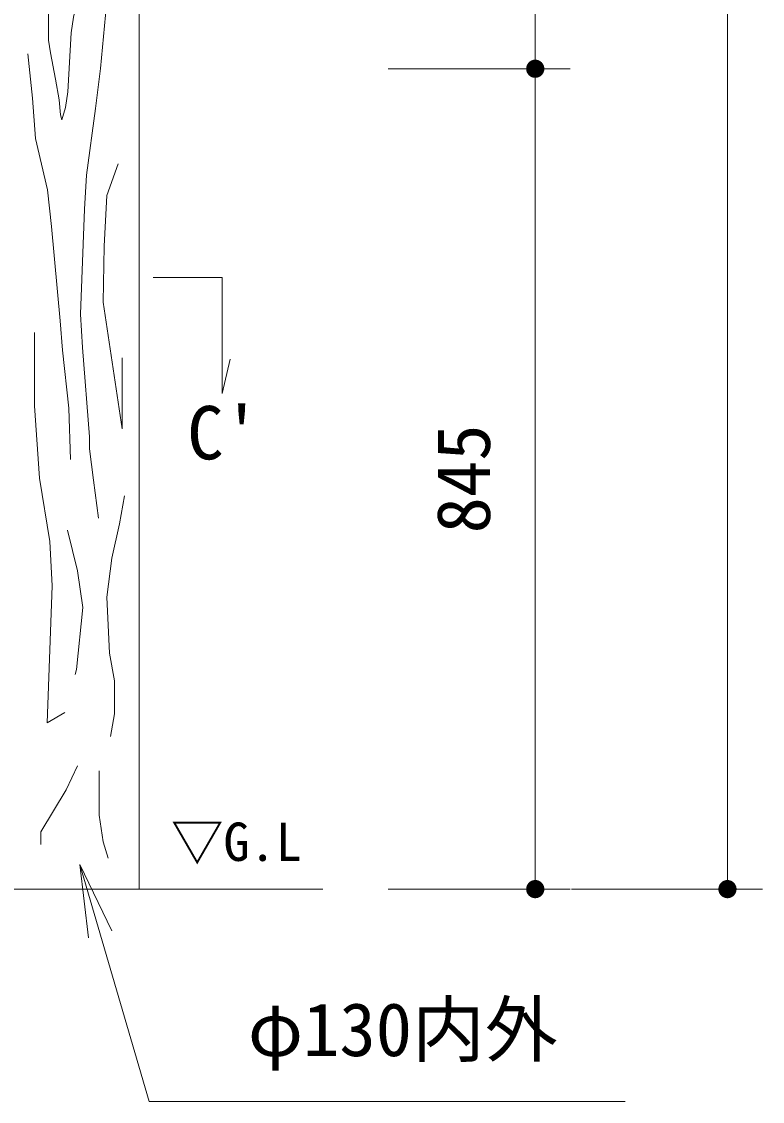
# Model space of a CAD drawing. Units: millimetres at full size, sheet at 1:30; details may follow other scales. Extents: x 0 to 12600, y 0 to 8910.
# Drawn here: x 8996 to 9759, y 4831 to 5943 of the extents above; entities that cross this region are included whole.
import ezdxf
from ezdxf.enums import TextEntityAlignment as Align

# ---------------------------------------------------------------- set-up
doc = ezdxf.new("R2010")
doc.units = ezdxf.units.MM
doc.header["$LTSCALE"] = 30
for name, color, linetype, lineweight in [('D-STR', 1, 'Continuous', 13), ('D-STR-DIM', 7, 'Continuous', 13), ('D-STR-HTXT', 7, 'Continuous', 13), ('D-STR-TXT', 7, 'Continuous', 13)]:
    doc.layers.add(name, color=color, linetype=linetype, lineweight=lineweight)
doc.styles.add('ＭＳ ゴシック', font='')
doc.styles.get('ＭＳ ゴシック').set_extended_font_data('MS Gothic')

# ---------------------------------------------------------------- blocks, each defined once
blk = doc.blocks.new('filled_dot')
at = {"color": 0, "linetype": 'Continuous', "lineweight": -2, "const_width": 1.25}
blk.add_lwpolyline([(-0.625, 0, 1), (0.625, 0, 1)], format="xyb", close=True, dxfattribs=at)
blk = doc.blocks.new('open_arrow')
at = {"color": 0, "linetype": 'Continuous', "lineweight": -2}
blk.add_lwpolyline([(7.5, 1.25), (0, 0), (7.5, -1.25)], dxfattribs=at)

msp = doc.modelspace()

# ---------------------------------------------------------------- linework, layer by layer
at = {"layer": 'D-STR'}
for p, q in [((9116.81, 7014.82), (9116.81, 5049.82)), ((7217.81, 5049.82), (9305.81, 5049.82))]:
    msp.add_line(p, q, dxfattribs=at)
for points in [[(9002.8, 6163.96), (9001.33, 6131.73), (9010.86, 6078.98), (9015.25, 6037.96), (9022.58, 5986.68), (9023.31, 5976.42), (9023.31, 5924.41), (9025.51, 5911.22), (9030.64, 5884.11), (9034.3, 5862.87), (9035.77, 5847.49), (9037.23, 5842.36), (9040.9, 5854.81), (9043.1, 5870.93), (9046.76, 5931.73), (9048.96, 5947.85), (9063.61, 6011.58)], [(9092.52, 6048.5), (9084.24, 6011.2), (9082.16, 5950.08), (9076.98, 5895.18), (9071.8, 5853.74), (9062.48, 5785.37), (9060.41, 5750.15), (9056.26, 5642.03), (9058.33, 5607.85), (9065.58, 5515.65), (9065.58, 5503.22), (9069.73, 5471.11), (9074.91, 5431.74)], [(9001.89, 5910.3), (9006.79, 5864.62), (9010.05, 5823.01), (9022.29, 5769.99), (9026.37, 5732.46), (9035.31, 5635.12), (9037.76, 5604.93), (9044.29, 5545.38), (9045.92, 5492.36)], [(9095.14, 5796.74), (9083.39, 5764.12), (9080.78, 5711.91), (9079.47, 5654.49), (9099.05, 5523.99), (9099.05, 5569.66), (9099.05, 5597.07)], [(9008.99, 5623.17), (9008.99, 5547.48), (9014.21, 5473.09), (9024.65, 5407.83), (9027.26, 5362.16), (9022.04, 5221.21), (9040.31, 5231.65)], [(9101.66, 5454.82), (9096.44, 5426.11), (9088.61, 5390.87), (9083.39, 5350.41), (9084.69, 5321.7), (9086, 5292.99), (9091.22, 5264.28), (9091.22, 5230.35), (9087.31, 5206.86)], [(9042.93, 5419.58), (9053.37, 5377.82), (9058.59, 5339.97), (9052.06, 5276.02), (9050.76, 5270.8)], [(9015.51, 5095.92), (9015.51, 5108.98), (9041.62, 5152.04), (9053.37, 5176.84)], [(9075.56, 5171.62), (9075.56, 5125.94), (9079.47, 5098.53), (9084.69, 5081.57)]]:
    msp.add_lwpolyline(points, dxfattribs=at)
at = {"layer": 'D-STR-DIM'}
for p, q in [((9722.73, 7014.82), (9722.73, 5049.82)), ((9524.74, 6919.82), (9524.74, 5894.82)), ((9373.12, 5894.82), (9560.74, 5894.82)), ((9373.12, 5894.82), (9560.74, 5894.82)), ((9524.74, 5894.82), (9524.74, 5049.82)), ((9373.12, 5049.82), (9560.74, 5049.82)), ((9562.12, 5049.82), (9758.73, 5049.82))]:
    msp.add_line(p, q, dxfattribs=at)
at = {"layer": 'D-STR-HTXT'}
msp.add_lwpolyline([(9055.64, 5075.28), (9127.09, 4831.15), (9202.09, 4831.15), (9617.45, 4831.15)], dxfattribs=at)
at = {"layer": 'D-STR-TXT'}
msp.add_lwpolyline([(9131.2, 5679.76), (9202.1, 5679.76), (9202.1, 5560.34), (9210.36, 5595.68)], dxfattribs=at)

# ---------------------------------------------------------------- block references
at = {"layer": 'D-STR-DIM', "xscale": 7.5, "yscale": 7.5}
for p, rotation in [((9524.74, 5894.82), 90), ((9524.74, 5894.82), 270), ((9524.74, 5049.82), 90), ((9722.73, 5049.82), 90)]:
    msp.add_blockref('filled_dot', p, dxfattribs=dict(at, rotation=rotation))
at = {"layer": 'D-STR-HTXT', "xscale": 10, "yscale": 10, "rotation": 286.3}
msp.add_blockref('open_arrow', (9055.64, 5075.28), dxfattribs=at)

# ---------------------------------------------------------------- texts
at = {"layer": 'D-STR-DIM', "style": 'ＭＳ ゴシック'}
msp.add_text('845', height=54.99, rotation=90, dxfattribs=at).set_placement((9423.11, 5472.32), align=Align.TOP_CENTER)
at = {"layer": 'D-STR-HTXT', "style": 'ＭＳ ゴシック'}
msp.add_text('φ130内外', height=54.99, dxfattribs=at).set_placement((9228.72, 4932.79), align=Align.TOP_LEFT)
at = {"layer": 'D-STR-TXT', "style": 'ＭＳ ゴシック'}
for s, height, p in [("C'", 54.99, (9203.61, 5547.48)), ('▽G.L', 39.59, (9216.91, 5118.41))]:
    msp.add_text(s, height=height, dxfattribs=at).set_placement(p, align=Align.TOP_CENTER)

doc.saveas('drawing.dxf')
